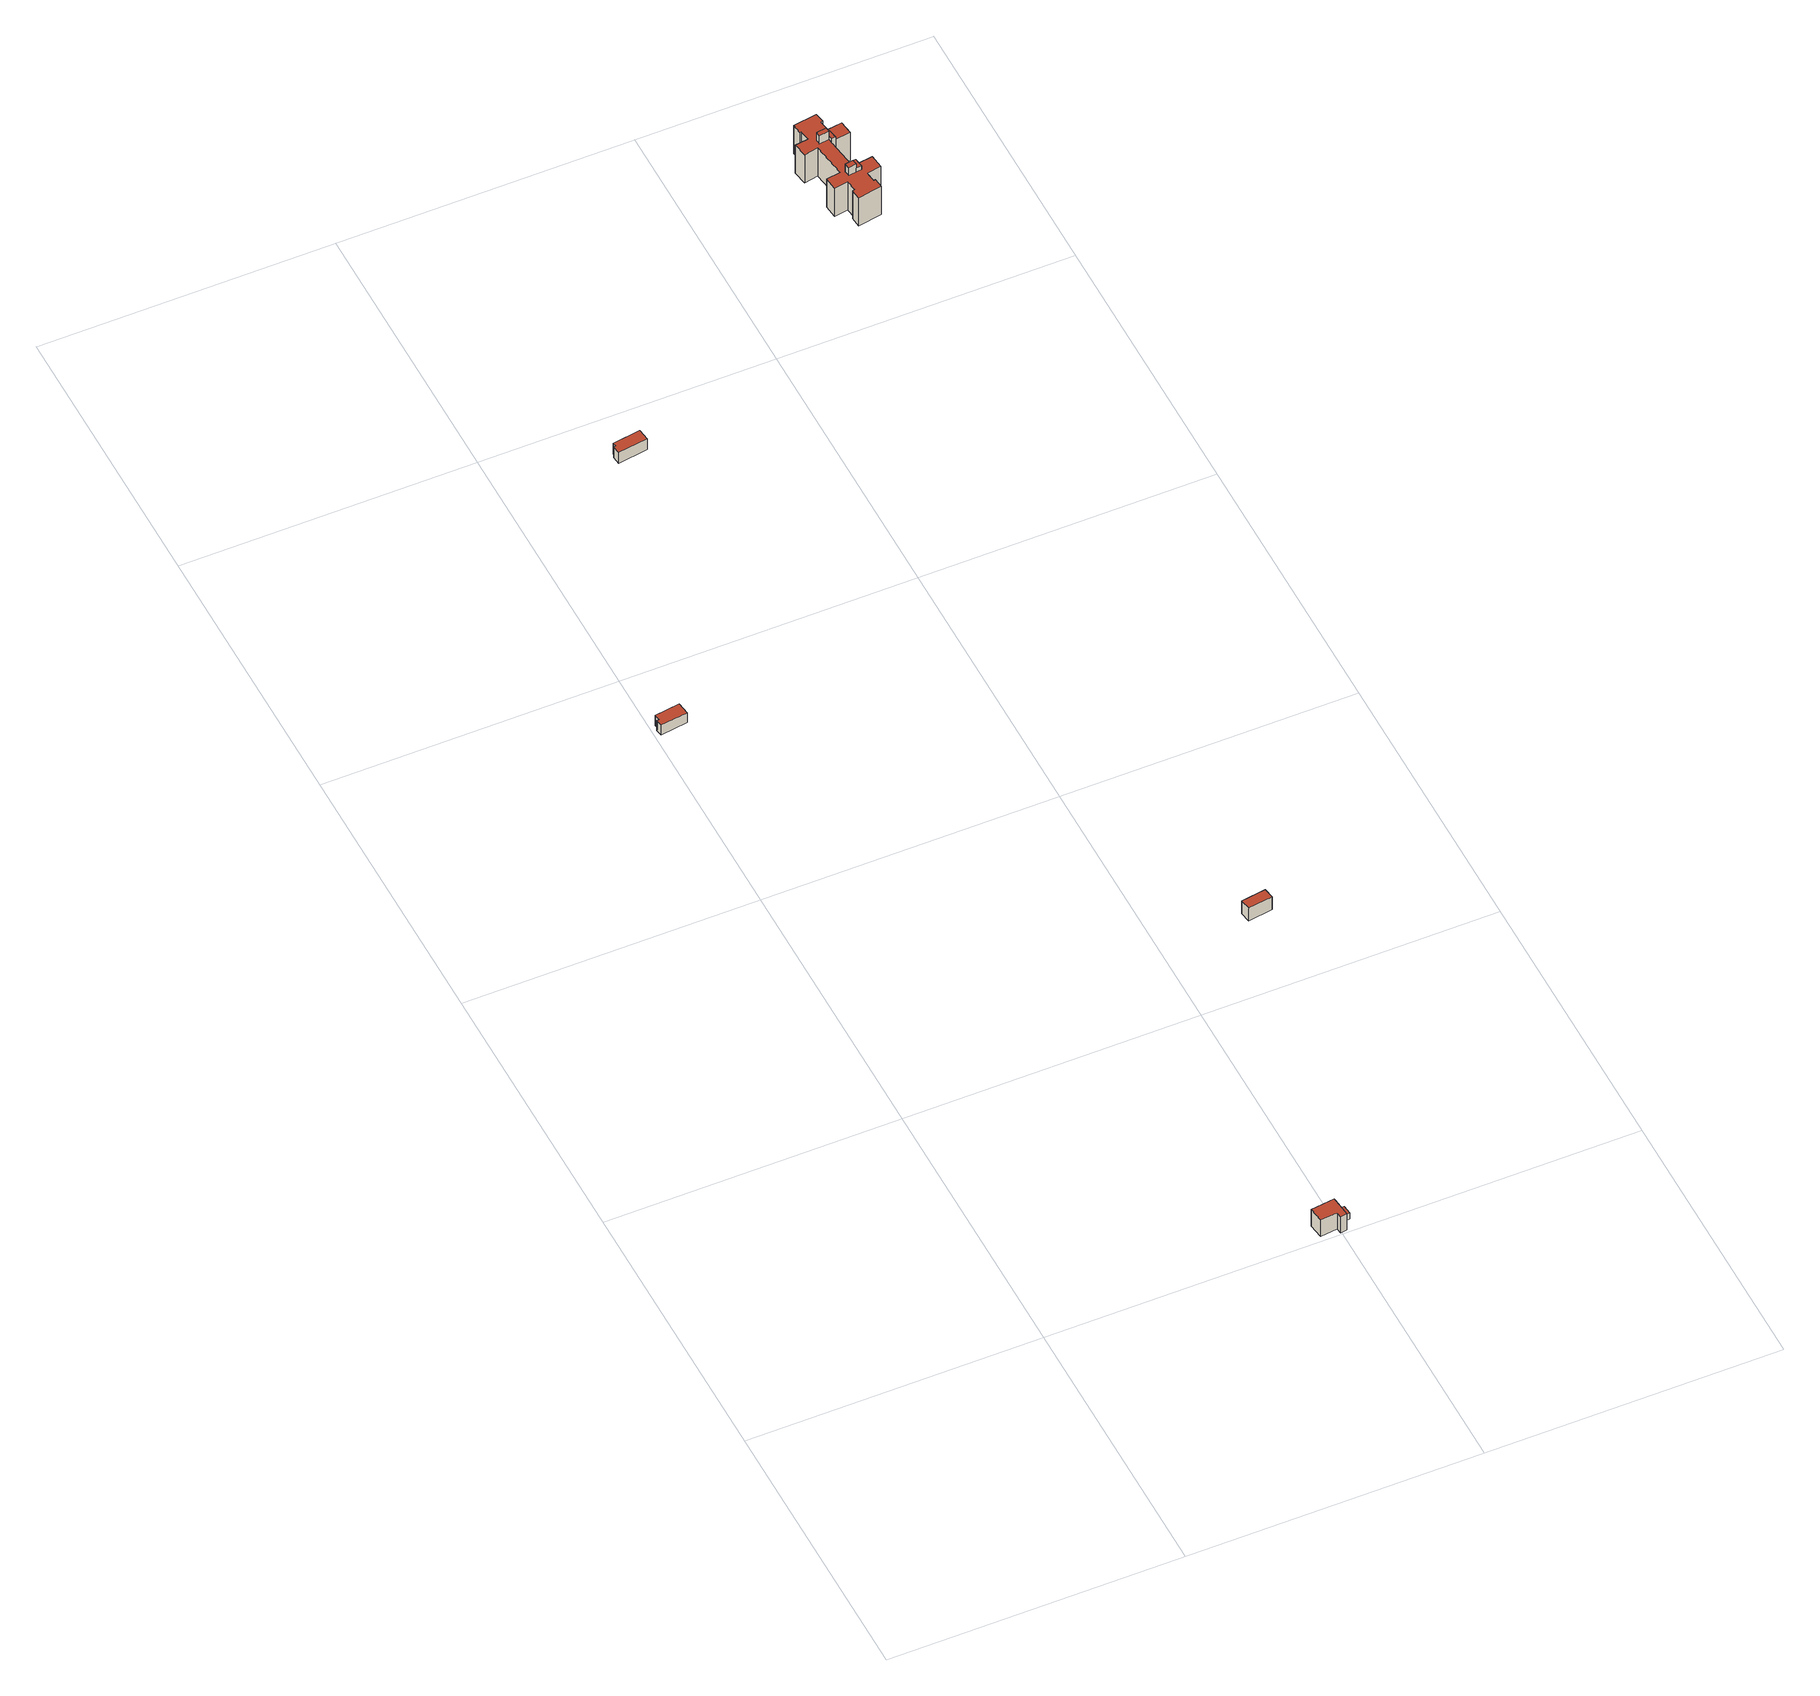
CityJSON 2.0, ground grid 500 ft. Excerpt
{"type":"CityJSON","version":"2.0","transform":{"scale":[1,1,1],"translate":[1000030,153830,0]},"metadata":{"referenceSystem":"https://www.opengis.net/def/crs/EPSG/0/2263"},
"CityObjects":{
"building1":{"type":"Building","attributes":{"name":"Bldg_2210007437","BIN":"3203549"},"geometry":[{"type":"MultiSurface","lod":"2","boundaries":[[[0,1,2,3,4,5]],[[6,7,8,9,10,11]],[[0,5,11,10]],[[1,0,10,9]],[[2,1,9,8]],[[3,2,8,7]],[[4,3,7,6]],[[5,4,6,11]]],"semantics":{"surfaces":[{"type":"RoofSurface","BIN":"3203549"},{"type":"GroundSurface"},{"type":"WallSurface"}],"values":[0,1,2,2,2,2,2,2]}}]},
"building2":{"type":"Building","attributes":{"name":"Bldg_2210013734","BIN":"3205433"},"geometry":[{"type":"MultiSurface","lod":"2","boundaries":[[[12,13,14,15]],[[16,17,18,19,20,21,22,23]],[[24,25,26,27,28,29,30,31,32,33]],[[13,23,22,14]],[[17,16,33,32]],[[18,17,32,31]],[[19,18,31,30]],[[20,19,30,29]],[[21,20,29,28]],[[22,21,28,27]],[[15,14,27,26]],[[12,15,26,25]],[[13,12,25,24]],[[16,23,24,33]]],"semantics":{"surfaces":[{"type":"RoofSurface","BIN":"3205433"},{"type":"GroundSurface"},{"type":"WallSurface"}],"values":[0,0,1,2,2,2,2,2,2,2,2,2,2,2]}}]},
"building3":{"type":"Building","attributes":{"name":"Bldg_2210012321","BIN":"3202605"},"geometry":[{"type":"MultiSurface","lod":"2","boundaries":[[[34,35,36,37,38,39]],[[40,41,42,43,44,45]],[[34,39,45,44]],[[35,34,44,43]],[[36,35,43,42]],[[37,36,42,41]],[[38,37,41,40]],[[39,38,40,45]]],"semantics":{"surfaces":[{"type":"RoofSurface","BIN":"3202605"},{"type":"GroundSurface"},{"type":"WallSurface"}],"values":[0,1,2,2,2,2,2,2]}}]},
"building4":{"type":"Building","attributes":{"name":"Bldg_2210012195","BIN":"3204749"},"geometry":[{"type":"MultiSurface","lod":"2","boundaries":[[[46,47,48,49]],[[50,51,52,53]],[[46,49,53,52]],[[47,46,52,51]],[[48,47,51,50]],[[49,48,50,53]]],"semantics":{"surfaces":[{"type":"RoofSurface","BIN":"3204749"},{"type":"GroundSurface"},{"type":"WallSurface"}],"values":[0,1,2,2,2,2]}}]},
"building5":{"type":"Building","attributes":{"name":"Bldg_2210010651","BIN":"3344554"},"geometry":[{"type":"MultiSurface","lod":"2","boundaries":[[[54,55,56,57]],[[58,59,60,61,62,63,64]],[[65,66,67,68]],[[69,70,71,72,73,74]],[[75,76,77,78,79,80,81,82,83,84,85,86,87,88,89,90,91,92,93,94,95,96,97,98,99,100,101,102,103,104,105,106,107,108,109,110,111,112,113,114,115]],[[116,117,118,119,120,121,122,123,124,125,126,127,128,129,130,131,132,133,134,135,136,137,138,139,140,141,142,143,144,145,146,147]],[[96,64,63,97]],[[97,63,62,98]],[[98,57,56,99]],[[99,56,55,100]],[[100,55,54,101]],[[101,61,60,102]],[[102,60,59,103]],[[104,72,71,105]],[[105,68,67,106]],[[106,67,66,107]],[[107,66,65,108]],[[108,70,69,109]],[[109,69,74,110]],[[70,65,68,71]],[[61,54,57,62]],[[115,114,147,146]],[[75,115,146,145]],[[76,75,145,144]],[[77,76,144,143]],[[78,77,143,142]],[[79,78,142,141]],[[80,79,141,140]],[[81,80,140,139]],[[82,81,139,138]],[[83,82,138,137]],[[84,83,137,136]],[[85,84,136,135]],[[86,85,135,134]],[[87,86,134,133]],[[88,87,133,132]],[[89,88,132,131]],[[90,89,131,130]],[[91,90,130,129]],[[92,91,129,128]],[[93,92,128,127]],[[94,93,127,126]],[[95,94,126,125]],[[96,95,125,124]],[[58,64,124,123]],[[59,58,123,122]],[[104,103,122,121]],[[73,72,121,120]],[[74,73,120,119]],[[111,110,119,118]],[[112,111,118,117]],[[113,112,117,116]],[[114,113,116,147]]],"semantics":{"surfaces":[{"type":"RoofSurface","BIN":"3344554"},{"type":"GroundSurface"},{"type":"WallSurface"}],"values":[0,0,0,0,0,1,2,2,2,2,2,2,2,2,2,2,2,2,2,2,2,2,2,2,2,2,2,2,2,2,2,2,2,2,2,2,2,2,2,2,2,2,2,2,2,2,2,2,2,2,2,2,2]}}]}
},
"vertices":[
[52,1397,32],[9,1391,32],[11,1380,32],[7,1380,32],[9,1369,32],[55,1375,32],[9,1369,10],[7,1380,10],[11,1380,10],[9,1391,10],[52,1397,10],[55,1375,10],
[521,40,19],[505,38,19],[507,22,19],[523,24,19],[505,41,42],[464,36,42],[468,10,42],[497,13,42],[498,3,42],[509,5,42],[507,22,42],[505,38,42],[505,38,6],[521,40,6],[523,24,6],[507,22,6],[509,5,6],[498,3,6],[497,13,6],[468,10,6],[464,36,6],[505,41,6],
[240,1933,32],[192,1926,32],[193,1919,32],[190,1919,32],[192,1905,32],[243,1912,32],[192,1905,8],[190,1919,8],[193,1919,8],[192,1926,8],[240,1933,8],[243,1912,8],
[686,667,37],[644,661,37],[647,643,37],[689,649,37],[647,643,9],[644,661,9],[686,667,9],[689,649,9],
[746,2250,90],[733,2248,90],[734,2239,90],[748,2241,90],[755,2258,81],[748,2257,81],[745,2256,81],[746,2250,81],[748,2241,81],[757,2242,81],[755,2255,81],[738,2327,91],[721,2325,91],[722,2317,91],[739,2319,91],[744,2328,82],[738,2327,82],[739,2319,82],[740,2311,82],[747,2312,82],[746,2314,82],[744,2374,73],[703,2368,73],[705,2351,73],[708,2351,73],[711,2333,73],[688,2330,73],[692,2306,73],[716,2310,73],[725,2250,73],[701,2247,73],[704,2224,73],[727,2227,73],[730,2209,73],[726,2208,73],[728,2191,73],[769,2197,73],[767,2214,73],[764,2213,73],[761,2231,73],[786,2235,73],[783,2259,73],[755,2255,73],[757,2242,73],[748,2241,73],[734,2239,73],[733,2248,73],[746,2250,73],[745,2256,73],[748,2257,73],[740,2311,73],[739,2319,73],[722,2317,73],[721,2325,73],[738,2327,73],[744,2328,73],[746,2314,73],[774,2318,73],[771,2342,73],[746,2338,73],[743,2356,73],[747,2357,73],[746,2338,11],[771,2342,11],[774,2318,11],[746,2314,11],[747,2312,11],[740,2311,11],[748,2257,11],[755,2258,11],[755,2255,11],[783,2259,11],[786,2235,11],[761,2231,11],[764,2213,11],[767,2214,11],[769,2197,11],[728,2191,11],[726,2208,11],[730,2209,11],[727,2227,11],[704,2224,11],[701,2247,11],[725,2250,11],[716,2310,11],[692,2306,11],[688,2330,11],[711,2333,11],[708,2351,11],[705,2351,11],[703,2368,11],[744,2374,11],[747,2357,11],[743,2356,11]
]}
